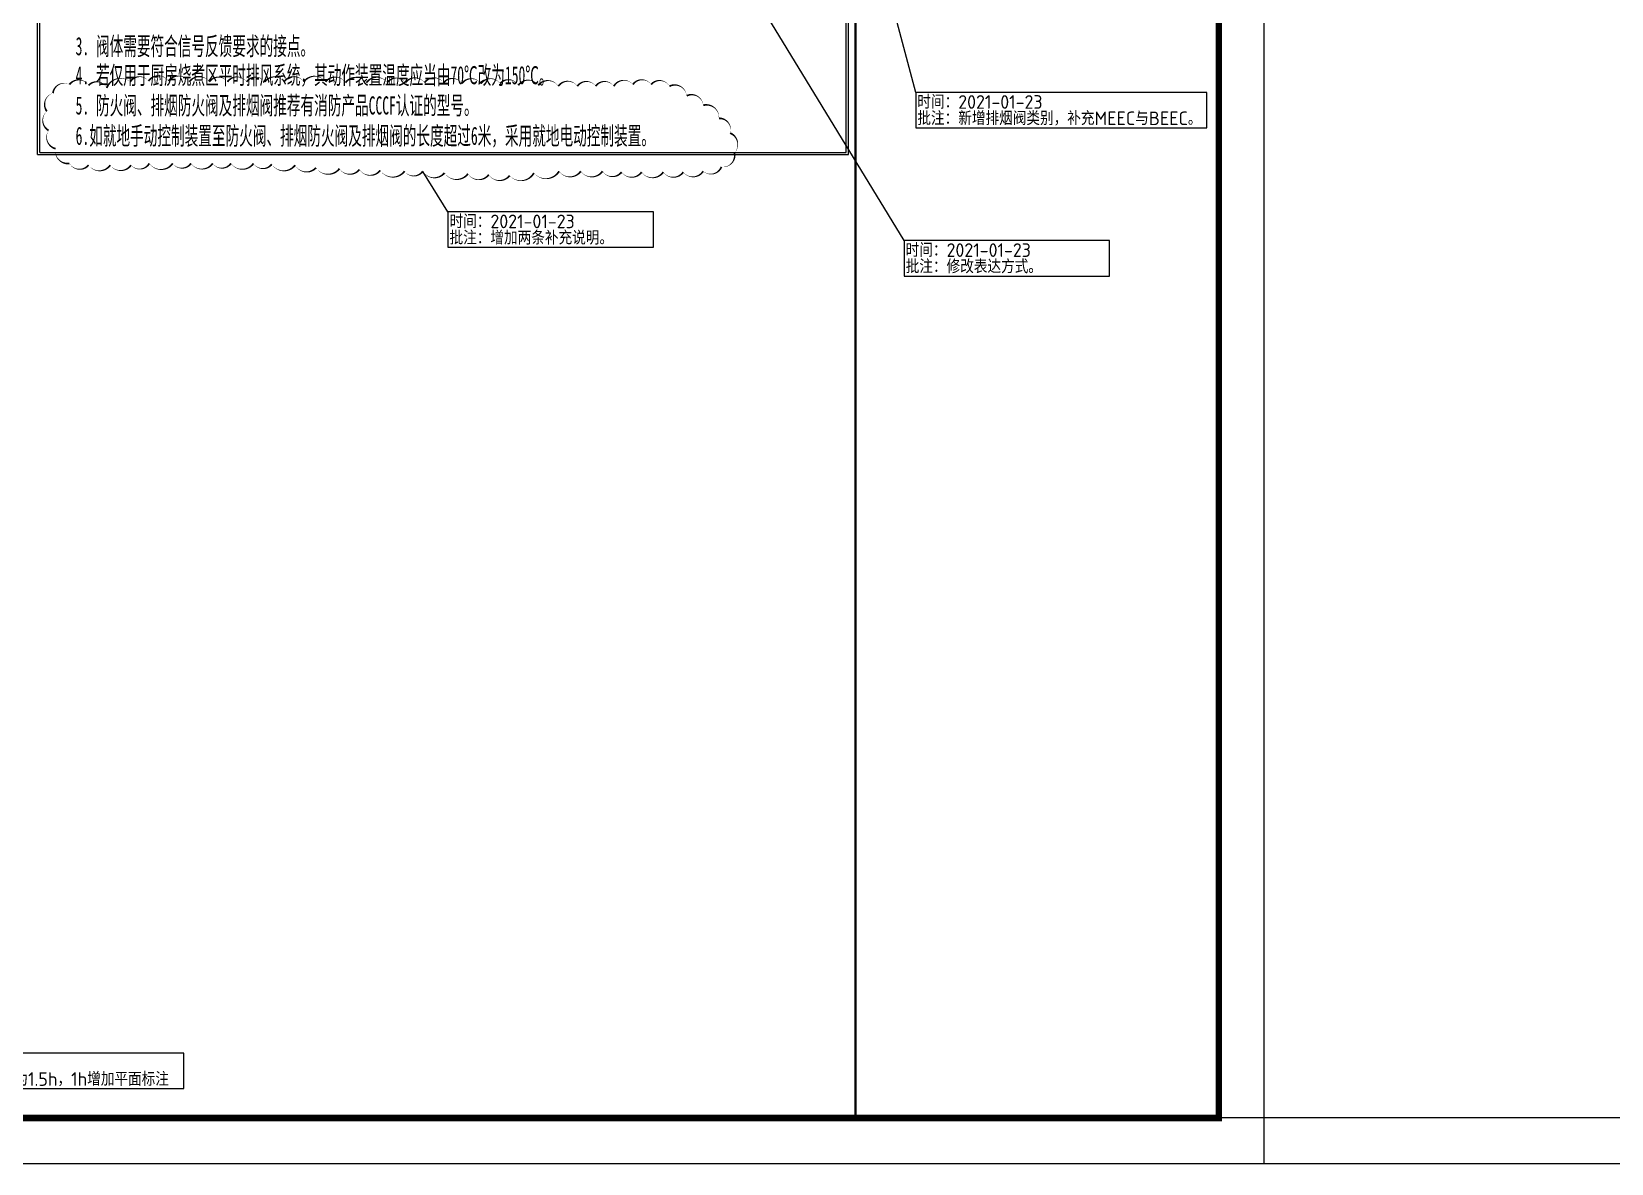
# Model space of a CAD drawing. Extents: x -671963 to 2381076, y -56129 to 1796010.
# Drawn here: x 55410 to 90185, y -990 to 23931 of the extents above; entities that cross this region are included whole.
import ezdxf

# ---------------------------------------------------------------- set-up
doc = ezdxf.new("R2010")
doc.units = 0
doc.header["$LTSCALE"] = 1000
doc.layers.get('0').update_dxf_attribs({"linetype": 'CONTINUOUS'})
doc.layers.get('Defpoints').update_dxf_attribs({"color": 9, "linetype": 'CONTINUOUS'})
doc.layers.add('H-DIMS', color=7, linetype='CONTINUOUS')
doc.layers.add('内框', color=8, linetype='CONTINUOUS', plot=False)
doc.layers.add('审图', color=6, linetype='CONTINUOUS', plot=False)
doc.styles.add('TH-STYLE1', font='', dxfattribs={"width": 0.7})
doc.styles.add('TSSD', font='tssdeng.shx', dxfattribs={"bigfont": 'hztxt.shx'})
doc.styles.add('黑体', font='')
doc.styles.get('TH-STYLE1').set_extended_font_data('STFangsong')
doc.styles.get('黑体').set_extended_font_data('SimHei')

# ---------------------------------------------------------------- blocks, each defined once
blk = doc.blocks.new('*U4')
at = {"layer": 'Defpoints'}
for points in [[(0, 0), (1189, 0), (1189, 841), (0, 841)], [(25, 831), (1099, 831), (1099, 10), (25, 10)]]:
    blk.add_lwpolyline(points, close=True, dxfattribs=at)
blk = doc.blocks.new('THAPE_A1L_inner')
at = {"layer": '内框'}
blk.add_lwpolyline([(0, 0), (841, 0), (841, 594), (0, 594)], close=True, dxfattribs=at)
at = {"layer": '内框', "const_width": 1.4}
blk.add_lwpolyline([(25, 584), (25, 10), (831, 10), (831, 584)], close=True, dxfattribs=at)
at = {"layer": '内框', "const_width": 0.5}
blk.add_lwpolyline([(751, 584), (751, 10)], dxfattribs=at)
at = {"layer": '内框', "style": '黑体', "width": 0.8}
blk.add_attdef('内框名称', (51.53, 598.63), '', height=7, dxfattribs=at)

msp = doc.modelspace()

# ---------------------------------------------------------------- linework, layer by layer
at = {"layer": 'H-DIMS'}
for p, q in [((55543.9912, 21402.2549), (55543.9912, 54502.2549)), ((55543.9912, 21222.2372), (55543.9912, 54502.2549)), ((55593.9912, 21272.2372), (55593.9912, 54452.2549)), ((73343.9912, 21272.2372), (73343.9912, 54452.2549)), ((73393.9912, 21222.2372), (73393.9912, 54502.2549)), ((55543.9912, 21222.2372), (73393.9912, 21222.2372)), ((55593.9912, 21272.2372), (73343.9912, 21272.2372)), ((55593.9912, 21272.2372), (73343.9912, 21272.2372))]:
    msp.add_line(p, q, dxfattribs=at)
at = {"layer": '审图'}
for p, q in [((74873.7714, 22591.3591), (73093.9912, 29252.2549)), ((74617.0511, 19329.3193), (69698.1046, 27402.2549)), ((64576.0007, 19961.2833), (64025.2054, 20850.9888))]:
    msp.add_line(p, q, dxfattribs=at)
msp.add_lwpolyline([(57065.5054, 22690.2753, 0, 40, 0.52056705), (56664.1866, 22747.5701, 0, 40, 0.52056705), (56664.1866, 22747.5701, 0, 40, 0.52056705), (56243.7583, 22766.6684, 0, 40, 0.52056705), (56243.7583, 22766.6684, 0, 40, 0.52056705), (55880.6587, 22575.6827, 0, 40, 0.52056705), (55880.6587, 22575.6827, 0, 40, 0.52056705), (55746.8858, 22174.613, 0, 40, 0.52056705), (55746.8858, 22174.613, 0, 40, 0.52056705), (55785.1079, 21754.445, 0, 40, 0.52056705), (55785.1079, 21754.445, 0, 40, 0.52056705), (55937.9904, 21353.3737, 0, 40, 0.52056705), (55937.9904, 21353.3737, 0, 40, 0.52056705), (56243.7583, 21028.6986, 0, 40, 0.52056705), (56243.7583, 21028.6986, 0, 40, 0.52056705), (56664.1866, 20990.5021, 0, 40, 0.52056705), (56664.1866, 20990.5021, 0, 40, 0.52056705), (57141.9466, 20990.5021, 0, 40, 0.52056705), (57141.9466, 20990.5021, 0, 40, 0.52056705), (57600.597, 20990.5021, 0, 40, 0.52056705), (57600.597, 20990.5021, 0, 40, 0.52056705), (58001.9157, 21028.6986, 0, 40, 0.52056705), (58001.9157, 21028.6986, 0, 40, 0.52056705), (58517.8949, 21028.6986, 0, 40, 0.52056705), (58517.8949, 21028.6986, 0, 40, 0.52056705), (58919.2136, 21028.6986, 0, 40, 0.52056705), (58919.2136, 21028.6986, 0, 40, 0.52056705), (59396.9736, 21028.6986, 0, 40, 0.52056705), (59396.9736, 21028.6986, 0, 40, 0.52056705), (59798.2923, 21028.6986, 0, 40, 0.52056705), (59798.2923, 21028.6986, 0, 40, 0.52056705), (60295.1648, 21028.6986, 0, 40, 0.52056705), (60295.1648, 21028.6986, 0, 40, 0.52056705), (60696.4836, 21009.6004, 0, 40, 0.52056705), (60696.4836, 21009.6004, 0, 40, 0.52056705), (61212.4627, 20990.5021, 0, 40, 0.52056705), (61212.4627, 20990.5021, 0, 40, 0.52056705), (61671.1131, 20933.2058, 0, 40, 0.52056705), (61671.1131, 20933.2058, 0, 40, 0.52056705), (62187.0952, 20914.1075, 0, 40, 0.52056705), (62187.0952, 20914.1075, 0, 40, 0.52056705), (62626.6331, 20895.0092, 0, 40, 0.52056705), (62626.6331, 20895.0092, 0, 40, 0.52056705), (63085.2835, 20875.9094, 0, 40, 0.52056705), (63085.2835, 20875.9094, 0, 40, 0.52056705), (63620.3751, 20856.8112, 0, 40, 0.52056705), (63620.3751, 20856.8112, 0, 40, 0.52056705), (64021.6939, 20856.8112, 0, 40, 0.52056705), (64021.6939, 20856.8112, 0, 40, 0.52056705), (64499.4539, 20818.6146, 0, 40, 0.52056705), (64499.4539, 20818.6146, 0, 40, 0.52056705), (65015.4359, 20799.5164, 0, 40, 0.52056705), (65015.4359, 20799.5164, 0, 40, 0.52056705), (65474.0864, 20780.4166, 0, 40, 0.52056705), (65474.0864, 20780.4166, 0, 40, 0.52056705), (65932.7338, 20761.3183, 0, 40, 0.52056705), (65932.7338, 20761.3183, 0, 40, 0.52056705), (66467.8255, 20818.6146, 0, 40, 0.52056705), (66467.8255, 20818.6146, 0, 40, 0.52056705), (67022.0296, 20856.8112, 0, 40, 0.52056705), (67022.0296, 20856.8112, 0, 40, 0.52056705), (67499.7896, 20856.8112, 0, 40, 0.52056705), (67499.7896, 20856.8112, 0, 40, 0.52056705), (67977.5496, 20856.8112, 0, 40, 0.52056705), (67977.5496, 20856.8112, 0, 40, 0.52056705), (68397.9779, 20837.7129, 0, 40, 0.52056705), (68397.9779, 20837.7129, 0, 40, 0.52056705), (68837.5158, 20837.7129, 0, 40, 0.52056705), (68837.5158, 20837.7129, 0, 40, 0.52056705), (69315.2787, 20837.7129, 0, 40, 0.52056705), (69315.2787, 20837.7129, 0, 40, 0.52056705), (69754.8166, 20837.7129, 0, 40, 0.52056705), (69754.8166, 20837.7129, 0, 40, 0.52056705), (70194.3575, 20856.8112, 0, 40, 0.52056705), (70194.3575, 20856.8112, 0, 40, 0.52056705), (70595.6762, 20952.304, 0, 40, 0.52056705), (70595.6762, 20952.304, 0, 40, 0.52056705), (70882.3316, 21257.8809, 0, 40, 0.52056705), (70882.3316, 21257.8809, 0, 40, 0.52056705), (70786.7778, 21697.1487, 0, 40, 0.52056705), (70786.7778, 21697.1487, 0, 40, 0.52056705), (70538.3445, 22021.8253, 0, 40, 0.52056705), (70538.3445, 22021.8253, 0, 40, 0.52056705), (70194.3575, 22308.3039, 0, 40, 0.52056705), (70194.3575, 22308.3039, 0, 40, 0.52056705), (69831.2579, 22518.3879, 0, 40, 0.52056705), (69831.2579, 22518.3879, 0, 40, 0.52056705), (69449.0517, 22728.4719, 0, 40, 0.52056705), (69449.0517, 22728.4719, 0, 40, 0.52056705), (69047.7329, 22766.6684, 0, 40, 0.52056705), (69047.7329, 22766.6684, 0, 40, 0.52056705), (68646.4142, 22766.6684, 0, 40, 0.52056705), (68646.4142, 22766.6684, 0, 40, 0.52056705), (68225.9829, 22728.4719, 0, 40, 0.52056705), (68225.9829, 22728.4719, 0, 40, 0.52056705), (67824.6642, 22728.4719, 0, 40, 0.52056705), (67824.6642, 22728.4719, 0, 40, 0.52056705), (67423.3454, 22728.4719, 0, 40, 0.52056705), (67423.3454, 22728.4719, 0, 40, 0.52056705), (67002.9171, 22728.4719, 0, 40, 0.52056705), (67002.9171, 22728.4719, 0, 40, 0.52056705), (66563.3792, 22747.5701, 0, 40, 0.52056705), (66563.3792, 22747.5701, 0, 40, 0.52056705), (66123.8384, 22747.5701, 0, 40, 0.52056705), (66123.8384, 22747.5701, 0, 40, 0.52056705), (65722.5197, 22785.7682, 0, 40, 0.52056705), (65722.5197, 22785.7682, 0, 40, 0.52056705), (65302.0913, 22785.7682, 0, 40, 0.52056705), (65302.0913, 22785.7682, 0, 40, 0.52056705), (64881.663, 22785.7682, 0, 40, 0.52056705), (64881.663, 22785.7682, 0, 40, 0.52056705), (64480.3443, 22804.8665, 0, 40, 0.52056705), (64480.3443, 22804.8665, 0, 40, 0.52056705), (64059.916, 22804.8665, 0, 40, 0.52056705), (64059.916, 22804.8665, 0, 40, 0.52056705), (63639.4847, 22804.8665, 0, 40, 0.52056705), (63639.4847, 22804.8665, 0, 40, 0.52056705), (63238.166, 22804.8665, 0, 40, 0.52056705), (63238.166, 22804.8665, 0, 40, 0.52056705), (62779.5185, 22804.8665, 0, 40, 0.52056705), (62779.5185, 22804.8665, 0, 40, 0.52056705), (62320.8681, 22804.8665, 0, 40, 0.52056705), (62320.8681, 22804.8665, 0, 40, 0.52056705), (61881.3273, 22823.9647, 0, 40, 0.52056705), (61881.3273, 22823.9647, 0, 40, 0.52056705), (61403.5673, 22823.9647, 0, 40, 0.52056705), (61403.5673, 22823.9647, 0, 40, 0.52056705), (60964.0294, 22823.9647, 0, 40, 0.52056705), (60964.0294, 22823.9647, 0, 40, 0.52056705), (60543.5981, 22823.9647, 0, 40, 0.52056705), (60543.5981, 22823.9647, 0, 40, 0.52056705), (60142.2794, 22823.9647, 0, 40, 0.52056705), (60142.2794, 22823.9647, 0, 40, 0.52056705), (59721.8511, 22823.9647, 0, 40, 0.52056705), (59721.8511, 22823.9647, 0, 40, 0.52056705), (59320.5323, 22823.9647, 0, 40, 0.52056705), (59320.5323, 22823.9647, 0, 40, 0.52056705), (58880.9945, 22823.9647, 0, 40, 0.52056705), (58880.9945, 22823.9647, 0, 40, 0.52056705), (58422.3441, 22843.063, 0, 40, 0.52056705), (58422.3441, 22843.063, 0, 40, 0.52056705), (57982.8032, 22843.063, 0, 40, 0.52056705), (57982.8032, 22843.063, 0, 40, 0.52056705), (57581.4845, 22823.9647, 0, 40, 0.52056705), (57581.4845, 22823.9647, 0, 40, 0.52056705)], format="xyseb", close=True, dxfattribs=at)
at = {"layer": '审图', "color": 6}
for points in [[(74873.7714, 21811.3591), (81276.3463, 21811.3591), (81276.3463, 22591.3591), (74873.7714, 22591.3591)], [(64576.0007, 19181.2833), (69097.6793, 19181.2833), (69097.6793, 19961.2833), (64576.0007, 19961.2833)], [(74617.0511, 18549.3193), (79138.7297, 18549.3193), (79138.7297, 19329.3193), (74617.0511, 19329.3193)], [(49791.9228, 657.5284), (58758.6435, 657.5284), (58758.6435, 1437.5284), (49791.9228, 1437.5284)]]:
    msp.add_lwpolyline(points, close=True, dxfattribs=at)

# ---------------------------------------------------------------- block references
at = {"xscale": 100, "yscale": 100, "zscale": 100}
msp.add_blockref('*U4', (-2475, -990), dxfattribs=at)
at = {"layer": '内框', "xscale": 100, "yscale": 100, "zscale": 100}
msp.add_blockref('THAPE_A1L_inner', (-1556.0081, -990), dxfattribs=at)

# ---------------------------------------------------------------- texts
at = {"layer": 'H-DIMS', "style": 'TH-STYLE1', "width": 0.55}
for s, p in [('3. 阀体需要符合信号反馈要求的接点。', (56379.0436, 23410.913)), ('4. 若仅用于厨房烧煮区平时排风系统，其动作装置温度应当由70℃改为150℃。', (56379.0436, 22772.3791)), ('5. 防火阀、排烟防火阀及排烟阀推荐有消防产品CCCF认证的型号。', (56379.0436, 22105.247)), ('6.如就地手动控制装置至防火阀、排烟防火阀及排烟阀的长度超过6米，采用就地电动控制装置。', (56379.0436, 21437.3893))]:
    msp.add_text(s, height=400, dxfattribs=at).set_placement(p)
at = {"layer": '审图', "color": 6, "style": 'TSSD'}
for s, p in [('时间：2021-01-23', (74907.7871, 22231.3591)), ('批注：新增排烟阀类别，补充MEEC与BEEC。', (74907.7871, 21871.3591)), ('时间：2021-01-23', (64610.0164, 19601.2833)), ('批注：增加两条补充说明。', (64610.0164, 19241.2833)), ('时间：2021-01-23', (74651.0668, 18969.3193)), ('批注：修改表达方式。', (74651.0668, 18609.3193)), ('批注：取消2h耐火极限风管的示意，改为1.5h，1h增加平面标注', (49825.9385, 717.5284))]:
    msp.add_text(s, height=300, dxfattribs=at).set_placement(p)

doc.saveas('drawing.dxf')
